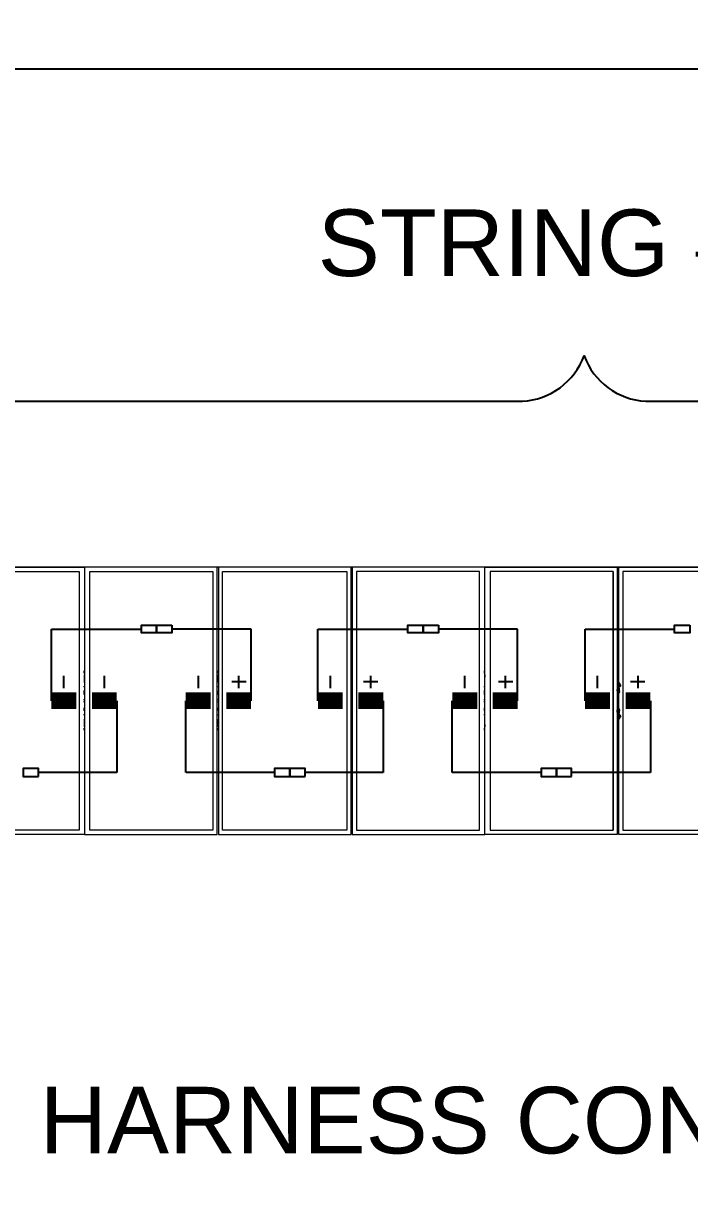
# Model space of a CAD drawing. Header units: feet. Extents: x -12372 to 90117, y -14865 to 4121.
# Drawn here: x 5961.7 to 6161.7, y 2443.8 to 2793.2 of the extents above; entities that cross this region are included whole.
import ezdxf
from ezdxf import colors
from ezdxf.entities.mleader import LeaderData, LeaderLine
from ezdxf.math import Vec2, Vec3

# ---------------------------------------------------------------- set-up
doc = ezdxf.new("R2010")
doc.units = ezdxf.units.FT
doc.header["$MEASUREMENT"] = 0
doc.linetypes.add('HIDDEN', pattern=[0.375, 0.25, -0.125])
for name, color, linetype in [('E-HARN-COMP', 8, 'Continuous'), ('E-TRNK-CABL-NEG', 6, 'HIDDEN'), ('E-TRUNK-CABLE-POS', 6, 'HIDDEN'), ('G-ANNO-TEXT', 1, 'Continuous'), ('Polarity-Text', 7, 'Continuous')]:
    doc.layers.add(name, color=color, linetype=linetype)
doc.styles.add('NEI-A', font='arial.ttf')

# ---------------------------------------------------------------- blocks, each defined once
blk = doc.blocks.new('A$Ccdbb2b2c')
at = {"lineweight": 5}
for points in [[(4.1298, 0.4133), (4.1298, 0), (4.3348, 0), (4.3348, 0.4133)], [(4.3282, 0.4067), (4.3282, 0.0067), (4.1365, 0.0067), (4.1365, 0.4067)], [(4.3365, 0.4133), (4.3365, 0), (4.5415, 0), (4.5415, 0.4133)], [(4.3365, 0), (4.3365, 0.4133)], [(4.5331, 0.4067), (4.5331, 0.0067), (4.3432, 0.0067), (4.3432, 0.4067)], [(4.3432, 0.0067), (4.3432, 0.4067)], [(4.7465, 0.4133), (4.7465, 0), (4.5415, 0), (4.5415, 0.4133)], [(4.5498, 0.4067), (4.7398, 0.4067), (4.7398, 0.0067), (4.5498, 0.0067)], [(4.7481, 0.4133), (4.9531, 0.4133), (4.9531, 0), (4.7481, 0)], [(4.7548, 0.4067), (4.7548, 0.0067), (4.9465, 0.0067), (4.9465, 0.4067)], [(4.9548, 0.4133), (5.1598, 0.4133), (5.1598, 0), (4.9548, 0)], [(4.9615, 0.4067), (4.9615, 0.0067), (5.1515, 0.0067), (5.1515, 0.4067)], [(5.1598, 0), (5.3648, 0), (5.3648, 0.4133), (5.1598, 0.4133)], [(5.1681, 0.0067), (5.3581, 0.0067), (5.3581, 0.4067), (5.1681, 0.4067)], [(4.3365, 0.2283), (4.3332, 0.2283), (4.3365, 0.2333), (4.3332, 0.2283), (4.3365, 0.2283), (4.3332, 0.2283), (4.3315, 0.23), (4.3365, 0.2383), (4.3315, 0.23), (4.3332, 0.2283), (4.3348, 0.2283), (4.3332, 0.2283), (4.3348, 0.2283)], [(4.3365, 0.2233), (4.3365, 0.225), (4.3332, 0.225), (4.3365, 0.225), (4.3365, 0.2233), (4.3382, 0.2233)], [(4.3365, 0.22), (4.3365, 0.2217), (4.3348, 0.2233), (4.3332, 0.2217)], [(4.3365, 0.22), (4.3365, 0.2217), (4.3348, 0.2233), (4.3332, 0.2217)], [(4.3365, 0.2217), (4.3365, 0.2233), (4.3332, 0.2217), (4.3348, 0.22)], [(4.3365, 0.2217), (4.3365, 0.2233), (4.3348, 0.2233), (4.3365, 0.2233)], [(4.3332, 0.185), (4.3315, 0.1833), (4.3365, 0.175), (4.3315, 0.1833)], [(4.3348, 0.1933), (4.3332, 0.1933), (4.3348, 0.195)], [(4.3365, 0.19), (4.3365, 0.1917), (4.3348, 0.1933), (4.3332, 0.1917)], [(4.3365, 0.19), (4.3365, 0.1917), (4.3348, 0.1933), (4.3332, 0.1917)], [(4.3365, 0.1917), (4.3365, 0.1933), (4.3332, 0.1917), (4.3348, 0.19)], [(4.3365, 0.18), (4.3332, 0.185), (4.3365, 0.185), (4.3332, 0.185)], [(4.3348, 0.185), (4.3332, 0.185)], [(4.3365, 0.1917), (4.3348, 0.1917)], [(4.3365, 0.1917), (4.3348, 0.1917)], [(4.3365, 0.1917), (4.3348, 0.1917), (4.3365, 0.1917), (4.3382, 0.1917)]]:
    blk.add_lwpolyline(points, close=True, dxfattribs=at)
for points in [[(4.1298, 0), (4.1298, 0.4133), (5.9848, 0.4133)], [(4.3365, 0), (4.3365, 0.4133)], [(4.3432, 0.0067), (4.3432, 0.4067)], [(4.3315, 0.23), (4.3365, 0.2383)], [(4.3348, 0.2517), (4.3365, 0.2517)], [(4.3348, 0.25), (4.3365, 0.25)], [(4.3348, 0.235), (4.3365, 0.2467), (4.3365, 0.2433)], [(4.5415, 0.2517), (4.5431, 0.2517)], [(4.5415, 0.25), (4.5431, 0.25)], [(4.5415, 0.235), (4.5415, 0.2467), (4.5415, 0.2433)], [(4.7465, 0.2517), (4.7481, 0.2517)], [(4.7465, 0.25), (4.7481, 0.25)], [(4.7465, 0.235), (4.7481, 0.2467), (4.7481, 0.2433)], [(4.9531, 0.2517), (4.9548, 0.2517)], [(4.9531, 0.25), (4.9548, 0.25)], [(4.9531, 0.235), (4.9548, 0.2467), (4.9548, 0.2433)], [(5.1598, 0.2517), (5.1615, 0.2517)], [(5.1598, 0.25), (5.1615, 0.25)], [(5.1598, 0.235), (5.1598, 0.2467), (5.1598, 0.2433)], [(4.3332, 0.2283), (4.3365, 0.2333)], [(4.3382, 0.2233), (4.3365, 0.2233), (4.3365, 0.225), (4.3332, 0.225)], [(4.3332, 0.1917), (4.3348, 0.1917), (4.3348, 0.19), (4.3332, 0.1917), (4.3348, 0.1917), (4.3348, 0.19), (4.3332, 0.1917), (4.3348, 0.19), (4.3348, 0.1917), (4.3365, 0.1917), (4.3365, 0.1933), (4.3348, 0.1933), (4.3365, 0.1933), (4.3348, 0.1933), (4.3365, 0.1933), (4.3365, 0.22), (4.3365, 0.1933), (4.3365, 0.22), (4.3348, 0.22), (4.3365, 0.22), (4.3348, 0.22), (4.3332, 0.22), (4.3348, 0.22), (4.3348, 0.2183), (4.3332, 0.22), (4.3348, 0.22), (4.3365, 0.22), (4.3365, 0.2217), (4.3348, 0.2217), (4.3365, 0.2217), (4.3348, 0.2217), (4.3365, 0.2217), (4.3348, 0.2217), (4.3365, 0.2217), (4.3348, 0.2217), (4.3365, 0.2217), (4.3348, 0.2217), (4.3365, 0.2217), (4.3365, 0.22), (4.3348, 0.22), (4.3348, 0.2183), (4.3332, 0.22), (4.3348, 0.2183), (4.3348, 0.22), (4.3365, 0.22), (4.3365, 0.2217), (4.3348, 0.2217), (4.3348, 0.2233), (4.3332, 0.2217), (4.3348, 0.2233), (4.3348, 0.2217), (4.3332, 0.2217), (4.3348, 0.2233), (4.3348, 0.2217), (4.3332, 0.2217)], [(4.3348, 0.1917), (4.3365, 0.1917), (4.3348, 0.1917), (4.3365, 0.1917), (4.3348, 0.1917), (4.3365, 0.1917), (4.3348, 0.1917), (4.3365, 0.1917), (4.3348, 0.1917), (4.3365, 0.1917), (4.3348, 0.1917), (4.3348, 0.2217), (4.3365, 0.2217), (4.3348, 0.2217), (4.3365, 0.2217), (4.3348, 0.2217), (4.3365, 0.2217), (4.3348, 0.2217), (4.3365, 0.2217), (4.3348, 0.2217), (4.3365, 0.2217), (4.3348, 0.2217), (4.3365, 0.2217), (4.3348, 0.2217), (4.3365, 0.2217), (4.3348, 0.2217), (4.3365, 0.2217), (4.3348, 0.2217), (4.3365, 0.2217), (4.3348, 0.2217), (4.3365, 0.2217), (4.3365, 0.2233), (4.3348, 0.2233), (4.3332, 0.2233)], [(4.3332, 0.22), (4.3348, 0.22), (4.3365, 0.22)], [(4.3348, 0.2233), (4.3348, 0.2233)], [(4.3365, 0.2217), (4.3348, 0.2217)], [(4.3348, 0.22), (4.3348, 0.22)], [(4.3348, 0.2183), (4.3365, 0.2183)], [(4.3365, 0.2167), (4.3348, 0.2167)], [(4.3365, 0.2233), (4.3365, 0.2233)], [(4.3365, 0.22), (4.3365, 0.22)], [(4.5415, 0.2283), (4.5431, 0.2283)], [(4.5415, 0.2217), (4.5431, 0.2217)], [(4.5415, 0.22), (4.5431, 0.22)], [(4.5415, 0.2183), (4.5431, 0.2183)], [(4.5415, 0.2167), (4.5431, 0.2167)], [(4.7465, 0.2283), (4.7481, 0.2283)], [(4.7481, 0.2217), (4.7465, 0.2217)], [(4.7465, 0.22), (4.7481, 0.22)], [(4.7465, 0.2183), (4.7481, 0.2183)], [(4.7481, 0.2167), (4.7465, 0.2167)], [(4.9531, 0.2283), (4.9548, 0.2283)], [(4.9548, 0.2217), (4.9531, 0.2217)], [(4.9531, 0.22), (4.9548, 0.22)], [(4.9531, 0.2183), (4.9548, 0.2183)], [(4.9548, 0.2167), (4.9531, 0.2167)], [(5.1598, 0.2283), (5.1615, 0.2283)], [(5.1598, 0.2217), (5.1615, 0.2217)], [(5.1598, 0.22), (5.1615, 0.22)], [(5.1598, 0.2183), (5.1615, 0.2183)], [(5.1598, 0.2167), (5.1615, 0.2167)], [(4.3348, 0.2083), (4.3365, 0.2083)], [(4.3365, 0.205), (4.3348, 0.205)], [(4.5415, 0.2083), (4.5431, 0.2083)], [(4.5415, 0.205), (4.5431, 0.205)], [(4.7465, 0.2083), (4.7481, 0.2083)], [(4.7481, 0.205), (4.7465, 0.205)], [(4.9531, 0.2083), (4.9548, 0.2083)], [(4.9548, 0.205), (4.9531, 0.205)], [(5.1598, 0.2083), (5.1615, 0.2083)], [(5.1598, 0.205), (5.1615, 0.205)], [(4.3365, 0.175), (4.3315, 0.1833)], [(4.3348, 0.1933), (4.3348, 0.195), (4.3332, 0.1933)], [(4.3348, 0.1933), (4.3348, 0.195), (4.3332, 0.1933)], [(4.3332, 0.1933), (4.3348, 0.1933)], [(4.3332, 0.1933), (4.3348, 0.1933)], [(4.3348, 0.1933), (4.3332, 0.1933)], [(4.3382, 0.19), (4.3365, 0.19), (4.3365, 0.1883), (4.3332, 0.1883), (4.3365, 0.1883), (4.3365, 0.19), (4.3348, 0.19), (4.3332, 0.19), (4.3348, 0.19), (4.3365, 0.19), (4.3365, 0.1917), (4.3365, 0.19), (4.3365, 0.1883), (4.3332, 0.1883)], [(4.3365, 0.18), (4.3332, 0.185), (4.3365, 0.185)], [(4.3348, 0.195), (4.3365, 0.195)], [(4.3348, 0.1933), (4.3365, 0.1933), (4.3365, 0.1917), (4.3348, 0.1917)], [(4.3348, 0.1933), (4.3365, 0.1933), (4.3365, 0.1917), (4.3348, 0.1917)], [(4.3348, 0.1933), (4.3348, 0.1933)], [(4.3365, 0.1933), (4.3348, 0.1933)], [(4.3348, 0.1917), (4.3365, 0.1917)], [(4.3348, 0.1917), (4.3365, 0.1917)], [(4.3348, 0.1917), (4.3365, 0.1917)], [(4.3348, 0.1917), (4.3365, 0.1917)], [(4.3348, 0.1917), (4.3365, 0.1917)], [(4.3348, 0.1917), (4.3365, 0.1917)], [(4.3348, 0.1917), (4.3365, 0.1917)], [(4.3348, 0.1917), (4.3365, 0.1917)], [(4.3348, 0.1917), (4.3365, 0.1917)], [(4.3348, 0.1917), (4.3365, 0.1917)], [(4.3348, 0.1917), (4.3365, 0.1917)], [(4.3348, 0.1917), (4.3365, 0.1917)], [(4.3348, 0.19), (4.3365, 0.19), (4.3365, 0.1917)], [(4.3348, 0.19), (4.3348, 0.19)], [(4.3365, 0.185), (4.3348, 0.185)], [(4.3365, 0.1933), (4.3365, 0.1933)], [(4.3365, 0.19), (4.3365, 0.19)], [(4.5415, 0.195), (4.5431, 0.195)], [(4.5415, 0.1933), (4.5431, 0.1933)], [(4.5415, 0.1917), (4.5431, 0.1917)], [(4.5415, 0.185), (4.5431, 0.185)], [(4.7465, 0.195), (4.7481, 0.195)], [(4.7481, 0.1933), (4.7465, 0.1933)], [(4.7465, 0.1917), (4.7481, 0.1917)], [(4.7481, 0.185), (4.7465, 0.185)], [(4.9531, 0.195), (4.9548, 0.195)], [(4.9548, 0.1933), (4.9531, 0.1933)], [(4.9531, 0.1917), (4.9548, 0.1917)], [(4.9548, 0.185), (4.9531, 0.185)], [(5.1598, 0.195), (5.1615, 0.195)], [(5.1598, 0.1933), (5.1615, 0.1933)], [(5.1598, 0.1917), (5.1615, 0.1917)], [(5.1598, 0.185), (5.1615, 0.185)], [(4.3365, 0.17), (4.3365, 0.1667), (4.3348, 0.1783)], [(4.3348, 0.1633), (4.3365, 0.1633)], [(4.3365, 0.1667), (4.3365, 0.1667)], [(4.5415, 0.17), (4.5415, 0.1667), (4.5415, 0.1783)], [(4.5415, 0.1667), (4.5415, 0.1667)], [(4.5415, 0.1633), (4.5431, 0.1633)], [(4.7481, 0.17), (4.7481, 0.1667), (4.7465, 0.1783)], [(4.7465, 0.1633), (4.7481, 0.1633)], [(4.7481, 0.1667), (4.7481, 0.1667)], [(4.9548, 0.17), (4.9548, 0.1667), (4.9531, 0.1783)], [(4.9531, 0.1633), (4.9548, 0.1633)], [(4.9548, 0.1667), (4.9548, 0.1667)], [(5.1598, 0.17), (5.1598, 0.1667), (5.1598, 0.1783)], [(5.1598, 0.1667), (5.1598, 0.1667)], [(5.1598, 0.1633), (5.1615, 0.1633)], [(4.3348, 0.1617), (4.3365, 0.1617)], [(4.5415, 0.1617), (4.5431, 0.1617)], [(4.7465, 0.1617), (4.7481, 0.1617)], [(4.9531, 0.1617), (4.9548, 0.1617)], [(5.1598, 0.1617), (5.1615, 0.1617)]]:
    blk.add_lwpolyline(points, dxfattribs=at)

msp = doc.modelspace()

# ---------------------------------------------------------------- linework, layer by layer
at = {"layer": 'E-HARN-COMP'}
for points in [[(6001.69, 2612.43), (6001.69, 2610.1), (5997.13, 2610.1), (5997.13, 2612.43)], [(6006.26, 2612.43), (6006.26, 2610.1), (6001.69, 2610.1), (6001.69, 2612.43)], [(6081.69, 2612.43), (6081.69, 2610.1), (6077.13, 2610.1), (6077.13, 2612.43)], [(6086.26, 2612.43), (6086.26, 2610.1), (6081.69, 2610.1), (6081.69, 2612.43)], [(6161.69, 2612.43), (6161.69, 2610.1), (6157.13, 2610.1), (6157.13, 2612.43)], [(5966.26, 2567.03), (5966.26, 2569.36), (5961.7, 2569.36), (5961.7, 2567.03)], [(6041.7, 2567.03), (6041.7, 2569.36), (6037.13, 2569.36), (6037.13, 2567.03)], [(6046.26, 2567.03), (6046.26, 2569.36), (6041.7, 2569.36), (6041.7, 2567.03)], [(6121.7, 2567.03), (6121.7, 2569.36), (6117.13, 2569.36), (6117.13, 2567.03)], [(6126.26, 2567.03), (6126.26, 2569.36), (6121.7, 2569.36), (6121.7, 2567.03)]]:
    msp.add_lwpolyline(points, close=True, dxfattribs=at)
at = {"layer": 'E-HARN-COMP', "const_width": 5}
for points in [[(5970.13, 2589.73), (5977.59, 2589.73)], [(5989.72, 2589.73), (5982.27, 2589.73)], [(6010.45, 2589.73), (6017.91, 2589.73)], [(6030.05, 2589.73), (6022.59, 2589.73)], [(6050.13, 2589.73), (6057.59, 2589.73)], [(6069.72, 2589.73), (6062.27, 2589.73)], [(6090.45, 2589.73), (6097.91, 2589.73)], [(6110.05, 2589.73), (6102.59, 2589.73)], [(6130.3, 2589.73), (6137.75, 2589.73)], [(6149.89, 2589.73), (6142.43, 2589.73)]]:
    msp.add_lwpolyline(points, dxfattribs=at)
at = {"layer": 'E-TRNK-CABL-NEG', "ltscale": 0.1}
for points in [[(5970.13, 2589.73), (5970.13, 2611.26), (5997.13, 2611.26)], [(6050.13, 2589.73), (6050.13, 2611.26), (6077.13, 2611.26)], [(6130.3, 2589.73), (6130.3, 2611.26), (6157.13, 2611.26)], [(5989.72, 2589.73), (5989.72, 2568.19), (5966.26, 2568.19)], [(6069.72, 2589.73), (6069.72, 2568.19), (6046.26, 2568.19)], [(6149.89, 2589.73), (6149.89, 2568.19), (6126.26, 2568.19)]]:
    msp.add_lwpolyline(points, dxfattribs=at)
at = {"layer": 'E-TRUNK-CABLE-POS', "ltscale": 0.1}
for points in [[(6030.05, 2589.73), (6030.05, 2611.26), (6006.11, 2611.26)], [(6110.05, 2589.73), (6110.05, 2611.26), (6086.11, 2611.26)], [(6037.28, 2568.19), (6010.45, 2568.19), (6010.45, 2589.73)], [(6117.28, 2568.19), (6090.45, 2568.19), (6090.45, 2589.73)]]:
    msp.add_lwpolyline(points, dxfattribs=at)
at = {"layer": 'G-ANNO-TEXT', "flags": 128}
for points in [[(4411.66, 2765.88, -0.298343), (4430.17, 2779.53), (5529.21, 2779.53, 0.298343), (5547.72, 2793.17, 0.298343), (5566.23, 2779.53), (6963.78, 2779.53, -0.298343), (6982.28, 2765.88)], [(5687.65, 2666.02, -0.298343), (5706.15, 2679.66), (6111.49, 2679.66, 0.298343), (6129.99, 2693.31, 0.298343), (6148.5, 2679.66), (6775.43, 2679.66, -0.298343), (6793.93, 2666.02)]]:
    msp.add_lwpolyline(points, format="xyb", dxfattribs=at)
at = {"layer": 'Polarity-Text'}
for p, q in [((5973.78, 2597.19), (5973.78, 2593.57)), ((5985.92, 2597.19), (5985.92, 2593.57)), ((6014.14, 2597.19), (6014.14, 2593.57)), ((6026.28, 2597.19), (6026.28, 2593.57)), ((6053.78, 2597.19), (6053.78, 2593.57)), ((6065.92, 2597.19), (6065.92, 2593.57)), ((6094.14, 2597.19), (6094.14, 2593.57)), ((6106.28, 2597.19), (6106.28, 2593.57)), ((6133.95, 2597.19), (6133.95, 2593.57)), ((6146.08, 2597.19), (6146.08, 2593.57)), ((6028.56, 2595.38), (6024.29, 2595.38)), ((6068.06, 2595.38), (6063.78, 2595.38)), ((6108.56, 2595.38), (6104.29, 2595.38)), ((6148.22, 2595.38), (6143.94, 2595.38))]:
    msp.add_line(p, q, dxfattribs=at)

# ---------------------------------------------------------------- block references
at = {"xscale": -194.318304, "yscale": 194.318304, "zscale": 194.318304}
msp.add_blockref('A$Ccdbb2b2c', (6982.71, 2549.57), dxfattribs=at)

# ---------------------------------------------------------------- texts
at = {"layer": 'G-ANNO-TEXT', "insert": (6194.43, 2737.27), "char_height": 20, "width": 139.4633, "attachment_point": 3, "style": 'NEI-A', "bg_fill": 3, "box_fill_scale": 1.5, "bg_fill_color": 256, "bg_fill_transparency": 0}
msp.add_mtext('STRING #1', dxfattribs=at)

# ---------------------------------------------------------------- leaders
at = {"layer": 'G-ANNO-TEXT'}
ml = msp.add_multileader_mtext('Standard', dxfattribs=at)
ml.set_content('(TYP.) BLA HARNESS CONNECTORS', color=256, style='NEI-A')
ml.set_leader_properties()
ml.build(insert=Vec2(0, 0))
ml.multileader.update_dxf_attribs({"dogleg_length": 0.36, "arrow_head_size": 22.51})
ctx = ml.context
ctx.base_point, ctx.char_height, ctx.arrow_head_size, ctx.landing_gap_size, ctx.plane_origin = Vec3(5794.56, 2460.88), 20, 22.51, 23.05, Vec3(12173.06, -3391.33)
notes = []
notes.append((ctx, [(0, (1, 1, 0), (5748.46, 2460.88), (1, 0), 46.1, [(0, [(5698.05, 2530.15), (5737.28, 2518.11)], 0, [])])]))
ctx.mtext.insert, ctx.mtext.width, ctx.mtext.flow_direction = Vec3(5817.61, 2473.82), 489.3132, 5
ctx.mtext.has_bg_fill, ctx.mtext.bg_color, ctx.mtext.bg_scale_factor, ctx.mtext.bg_transparency, ctx.mtext.use_window_bg_color = 1, -1073741824, 1.5, 0, 1
for ctx, leaders in notes:
    for number, flags, end, landing, length, lines in leaders:
        leader = LeaderData()
        leader.index, (leader.has_last_leader_line, leader.has_dogleg_vector, leader.attachment_direction) = number, flags
        leader.last_leader_point, leader.dogleg_vector, leader.dogleg_length = Vec3(end), Vec3(landing), length
        for number, points, colour, breaks in lines:
            line = LeaderLine()
            line.index, line.vertices, line.color, line.breaks = number, Vec3.list(points), colors.encode_raw_color(colour), breaks
            leader.lines.append(line)
        ctx.leaders.append(leader)

doc.saveas('drawing.dxf')
